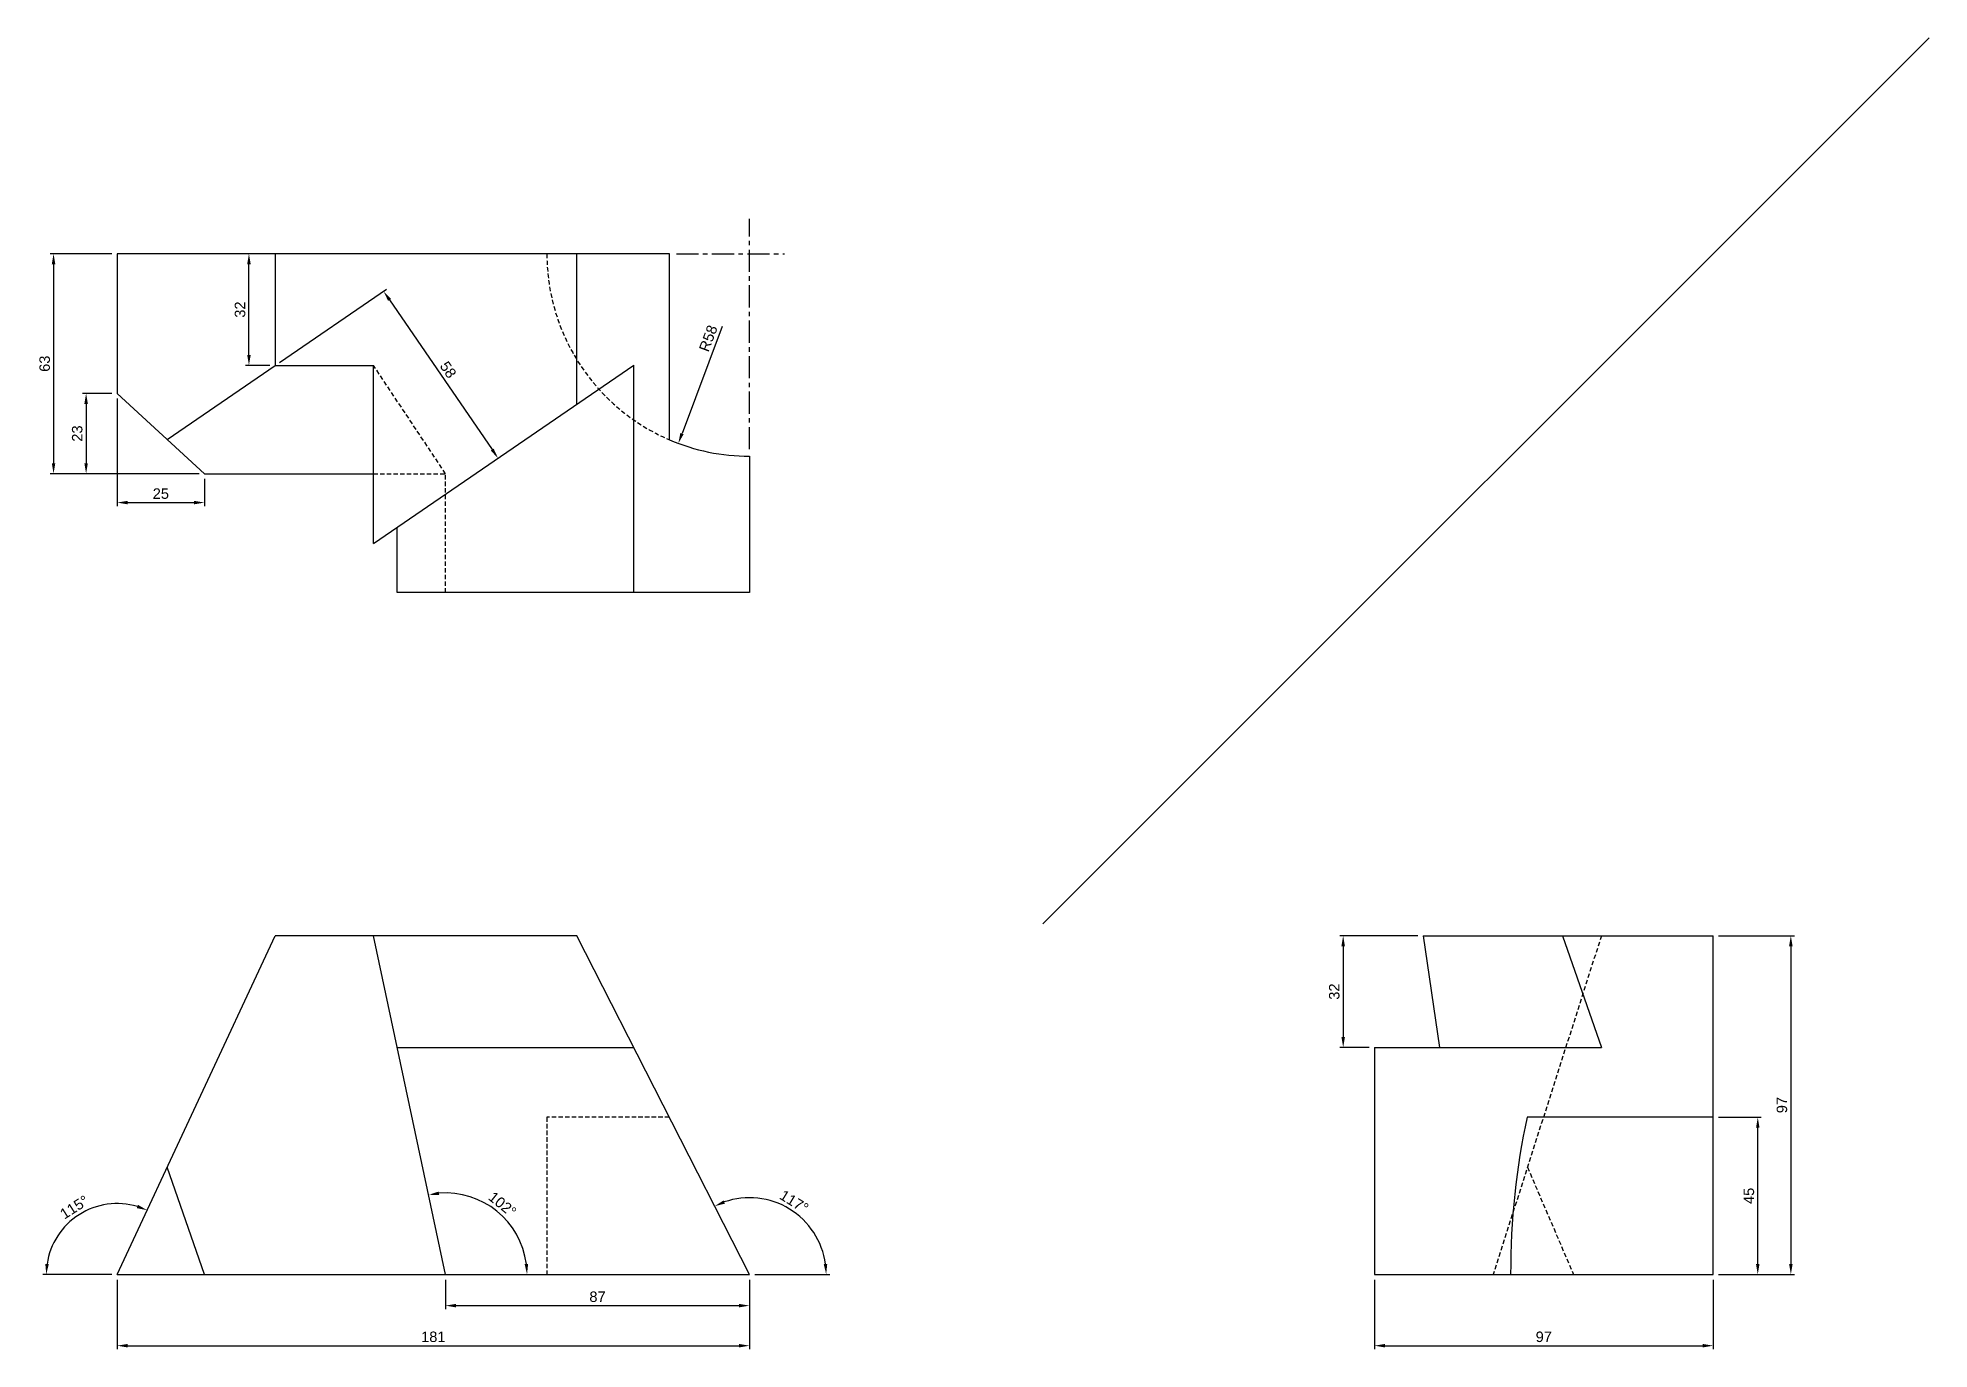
# Model space of a CAD drawing. Header units: millimetres. Extents: x 47 to 588, y 44 to 419.
import ezdxf

# ---------------------------------------------------------------- set-up
doc = ezdxf.new("R2010")
doc.units = ezdxf.units.MM
doc.header["$LTSCALE"] = 0.2
doc.linetypes.add('CENTER', pattern=[50.8, 31.75, -6.35, 6.35, -6.35])
doc.linetypes.add('HIDDEN', pattern=[9.525, 6.35, -3.175])
for name, color, linetype in [('center', 3, 'CENTER'), ('dim', 1, 'Continuous'), ('hidden', 2, 'HIDDEN'), ('model', 7, 'Continuous'), ('mview', 4, 'Continuous')]:
    doc.layers.add(name, color=color, linetype=linetype)
doc.styles.get("Standard").update_dxf_attribs({"font": 'arial.ttf'})
doc.dimstyles.new('ISO-25', dxfattribs={"dimtxt": 3, "dimasz": 3, "dimexe": 1, "dimexo": 1.5, "dimgap": 1, "dimtad": 1, "dimtoh": 1, "dimtxsty": 'Standard', "dimcen": 0, "dimadec": 0, "dimazin": 0, "dimtfac": 1, "dimtmove": 0, "dimatfit": 3, "dimfxl": 1, "dimarcsym": 0})

# ---------------------------------------------------------------- blocks, each defined once
blk = doc.blocks.new('*D1')
at = {"layer": 'Defpoints', "color": 0, "transparency": 16777216}
for p in [(69.52, 357.29), (51.3, 294.29), (94.52, 294.29)]:
    blk.add_point(p, dxfattribs=at)
at = {"layer": 'dim', "color": 0, "lineweight": -2, "transparency": 16777216}
for p, q in [((68.02, 357.29), (50.3, 357.29)), ((51.3, 354.29), (51.3, 297.29)), ((93.02, 294.29), (50.3, 294.29))]:
    blk.add_line(p, q, dxfattribs=at)
at = {"layer": 'dim', "color": 0, "transparency": 16777216}
for points in [[(50.8, 354.29), (51.8, 354.29), (51.3, 357.29)], [(50.8, 297.29), (51.8, 297.29), (51.3, 294.29)]]:
    blk.add_solid(points, dxfattribs=at)
at = {"layer": 'dim', "color": 0, "transparency": 16777216, "insert": (48.77, 325.79), "char_height": 3, "attachment_point": 5, "rotation": 90}
blk.add_mtext('63', dxfattribs=at)
blk = doc.blocks.new('*D2')
at = {"layer": 'Defpoints', "color": 0, "transparency": 16777216}
for p in [(69.52, 317.29), (60.62, 294.29), (94.52, 294.29)]:
    blk.add_point(p, dxfattribs=at)
at = {"layer": 'dim', "color": 0, "lineweight": -2, "transparency": 16777216}
for p, q in [((68.02, 317.29), (59.62, 317.29)), ((60.62, 314.29), (60.62, 297.29)), ((93.02, 294.29), (59.62, 294.29))]:
    blk.add_line(p, q, dxfattribs=at)
at = {"layer": 'dim', "color": 0, "transparency": 16777216}
for points in [[(60.12, 314.29), (61.12, 314.29), (60.62, 317.29)], [(60.12, 297.29), (61.12, 297.29), (60.62, 294.29)]]:
    blk.add_solid(points, dxfattribs=at)
at = {"layer": 'dim', "color": 0, "transparency": 16777216, "insert": (58.09, 305.79), "char_height": 3, "attachment_point": 5, "rotation": 90}
blk.add_mtext('23', dxfattribs=at)
blk = doc.blocks.new('*D3')
at = {"layer": 'Defpoints', "color": 0, "transparency": 16777216}
for p in [(69.52, 317.29), (94.52, 294.29), (94.52, 286.03)]:
    blk.add_point(p, dxfattribs=at)
at = {"layer": 'dim', "color": 0, "lineweight": -2, "transparency": 16777216}
for p, q in [((69.52, 315.79), (69.52, 285.03)), ((94.52, 292.79), (94.52, 285.03)), ((72.52, 286.03), (91.52, 286.03))]:
    blk.add_line(p, q, dxfattribs=at)
at = {"layer": 'dim', "color": 0, "transparency": 16777216}
for points in [[(72.52, 286.53), (72.52, 285.53), (69.52, 286.03)], [(91.52, 286.53), (91.52, 285.53), (94.52, 286.03)]]:
    blk.add_solid(points, dxfattribs=at)
at = {"layer": 'dim', "color": 0, "transparency": 16777216, "insert": (82.02, 288.57), "char_height": 3, "attachment_point": 5}
blk.add_mtext('25', dxfattribs=at)
blk = doc.blocks.new('*D4')
at = {"layer": 'Defpoints', "color": 0, "transparency": 16777216}
for p in [(107.24, 357.29), (114.75, 357.29), (114.75, 325.29)]:
    blk.add_point(p, dxfattribs=at)
at = {"layer": 'dim', "color": 0, "lineweight": -2, "transparency": 16777216}
for p, q in [((107.24, 328.29), (107.24, 354.29)), ((113.25, 325.29), (106.24, 325.29))]:
    blk.add_line(p, q, dxfattribs=at)
at = {"layer": 'dim', "color": 0, "transparency": 16777216}
for points in [[(106.74, 354.29), (107.74, 354.29), (107.24, 357.29)], [(106.74, 328.29), (107.74, 328.29), (107.24, 325.29)]]:
    blk.add_solid(points, dxfattribs=at)
at = {"layer": 'dim', "color": 0, "transparency": 16777216, "insert": (104.7, 341.29), "char_height": 3, "attachment_point": 5, "rotation": 90}
blk.add_mtext('32', dxfattribs=at)
blk = doc.blocks.new('*D5')
at = {"layer": 'Defpoints', "color": 0, "transparency": 16777216}
for p in [(250.52, 357.29), (230.16, 302.99)]:
    blk.add_point(p, dxfattribs=at)
at = {"layer": 'dim', "color": 0, "lineweight": -2, "transparency": 16777216}
blk.add_line((242.71, 336.45), (231.21, 305.79), dxfattribs=at)
at = {"layer": 'dim', "color": 0, "transparency": 16777216}
blk.add_solid([(230.74, 305.97), (231.68, 305.62), (230.16, 302.99)], dxfattribs=at)
at = {"layer": 'dim', "color": 0, "transparency": 16777216, "insert": (238.73, 333.05), "char_height": 3, "attachment_point": 5, "rotation": 69.4417}
blk.add_mtext('R58', dxfattribs=at)
blk = doc.blocks.new('*D6')
at = {"layer": 'Defpoints', "color": 0, "transparency": 16777216}
for p in [(69.52, 64.99), (250.52, 64.99), (250.52, 44.59)]:
    blk.add_point(p, dxfattribs=at)
at = {"layer": 'dim', "color": 0, "lineweight": -2, "transparency": 16777216}
for p, q in [((69.52, 63.49), (69.52, 43.59)), ((250.52, 63.49), (250.52, 43.59)), ((72.52, 44.59), (247.52, 44.59))]:
    blk.add_line(p, q, dxfattribs=at)
at = {"layer": 'dim', "color": 0, "transparency": 16777216}
for points in [[(72.52, 45.09), (72.52, 44.09), (69.52, 44.59)], [(247.52, 45.09), (247.52, 44.09), (250.52, 44.59)]]:
    blk.add_solid(points, dxfattribs=at)
at = {"layer": 'dim', "color": 0, "transparency": 16777216, "insert": (160.02, 47.12), "char_height": 3, "attachment_point": 5}
blk.add_mtext('181', dxfattribs=at)
blk = doc.blocks.new('*D7')
at = {"layer": 'Defpoints', "color": 0, "transparency": 16777216}
for p in [(163.52, 64.99), (250.52, 64.99), (250.52, 56.06)]:
    blk.add_point(p, dxfattribs=at)
at = {"layer": 'dim', "color": 0, "lineweight": -2, "transparency": 16777216}
for p, q in [((163.52, 63.49), (163.52, 55.06)), ((250.52, 63.49), (250.52, 55.06)), ((166.52, 56.06), (247.52, 56.06))]:
    blk.add_line(p, q, dxfattribs=at)
at = {"layer": 'dim', "color": 0, "transparency": 16777216}
for points in [[(166.52, 56.56), (166.52, 55.56), (163.52, 56.06)], [(247.52, 56.56), (247.52, 55.56), (250.52, 56.06)]]:
    blk.add_solid(points, dxfattribs=at)
at = {"layer": 'dim', "color": 0, "transparency": 16777216, "insert": (207.02, 58.59), "char_height": 3, "attachment_point": 5}
blk.add_mtext('87', dxfattribs=at)
blk = doc.blocks.new('*D8')
at = {"layer": 'Defpoints', "color": 0, "transparency": 16777216}
for p in [(429.41, 64.99), (526.41, 64.99), (526.41, 44.59)]:
    blk.add_point(p, dxfattribs=at)
at = {"layer": 'dim', "color": 0, "lineweight": -2, "transparency": 16777216}
for p, q in [((429.41, 63.49), (429.41, 43.59)), ((526.41, 63.49), (526.41, 43.59)), ((432.41, 44.59), (523.41, 44.59))]:
    blk.add_line(p, q, dxfattribs=at)
at = {"layer": 'dim', "color": 0, "transparency": 16777216}
for points in [[(432.41, 45.09), (432.41, 44.09), (429.41, 44.59)], [(523.41, 45.09), (523.41, 44.09), (526.41, 44.59)]]:
    blk.add_solid(points, dxfattribs=at)
at = {"layer": 'dim', "color": 0, "transparency": 16777216, "insert": (477.91, 47.12), "char_height": 3, "attachment_point": 5}
blk.add_mtext('97', dxfattribs=at)
blk = doc.blocks.new('*D9')
at = {"layer": 'Defpoints', "color": 0, "transparency": 16777216}
for p in [(526.41, 109.99), (539.16, 109.99), (526.41, 64.99)]:
    blk.add_point(p, dxfattribs=at)
at = {"layer": 'dim', "color": 0, "lineweight": -2, "transparency": 16777216}
for p, q in [((527.91, 109.99), (540.16, 109.99)), ((539.16, 67.99), (539.16, 106.99)), ((527.91, 64.99), (540.16, 64.99))]:
    blk.add_line(p, q, dxfattribs=at)
at = {"layer": 'dim', "color": 0, "transparency": 16777216}
for points in [[(538.66, 106.99), (539.66, 106.99), (539.16, 109.99)], [(538.66, 67.99), (539.66, 67.99), (539.16, 64.99)]]:
    blk.add_solid(points, dxfattribs=at)
at = {"layer": 'dim', "color": 0, "transparency": 16777216, "insert": (536.63, 87.49), "char_height": 3, "attachment_point": 5, "rotation": 90}
blk.add_mtext('45', dxfattribs=at)
blk = doc.blocks.new('*D10')
at = {"layer": 'Defpoints', "color": 0, "transparency": 16777216}
for p in [(526.41, 161.99), (526.41, 64.99), (548.63, 64.99)]:
    blk.add_point(p, dxfattribs=at)
at = {"layer": 'dim', "color": 0, "lineweight": -2, "transparency": 16777216}
for p, q in [((527.91, 161.99), (549.63, 161.99)), ((548.63, 158.99), (548.63, 67.99)), ((527.91, 64.99), (549.63, 64.99))]:
    blk.add_line(p, q, dxfattribs=at)
at = {"layer": 'dim', "color": 0, "transparency": 16777216}
for points in [[(548.13, 158.99), (549.13, 158.99), (548.63, 161.99)], [(548.13, 67.99), (549.13, 67.99), (548.63, 64.99)]]:
    blk.add_solid(points, dxfattribs=at)
at = {"layer": 'dim', "color": 0, "transparency": 16777216, "insert": (546.09, 113.49), "char_height": 3, "attachment_point": 5, "rotation": 90}
blk.add_mtext('97', dxfattribs=at)
blk = doc.blocks.new('*D11')
at = {"layer": 'Defpoints', "color": 0, "transparency": 16777216}
for p in [(443.38, 161.99), (420.48, 129.99), (429.41, 129.99)]:
    blk.add_point(p, dxfattribs=at)
at = {"layer": 'dim', "color": 0, "lineweight": -2, "transparency": 16777216}
for p, q in [((441.88, 161.99), (419.48, 161.99)), ((420.48, 158.99), (420.48, 132.99)), ((427.91, 129.99), (419.48, 129.99))]:
    blk.add_line(p, q, dxfattribs=at)
at = {"layer": 'dim', "color": 0, "transparency": 16777216}
for points in [[(419.98, 158.99), (420.98, 158.99), (420.48, 161.99)], [(419.98, 132.99), (420.98, 132.99), (420.48, 129.99)]]:
    blk.add_solid(points, dxfattribs=at)
at = {"layer": 'dim', "color": 0, "transparency": 16777216, "insert": (417.94, 145.99), "char_height": 3, "attachment_point": 5, "rotation": 90}
blk.add_mtext('32', dxfattribs=at)
blk = doc.blocks.new('*D12')
at = {"layer": 'Defpoints', "color": 0, "transparency": 16777216}
for p in [(114.75, 325.29), (217.4, 325.33), (178.57, 298.71)]:
    blk.add_point(p, dxfattribs=at)
at = {"layer": 'dim', "color": 0, "lineweight": -2, "transparency": 16777216}
for p, q in [((115.99, 326.14), (146.6, 347.12)), ((147.47, 344.08), (176.87, 301.19))]:
    blk.add_line(p, q, dxfattribs=at)
at = {"layer": 'dim', "color": 0, "transparency": 16777216}
for points in [[(147.89, 344.36), (147.06, 343.8), (145.78, 346.55)], [(177.28, 301.47), (176.46, 300.9), (178.57, 298.71)]]:
    blk.add_solid(points, dxfattribs=at)
at = {"layer": 'dim', "color": 0, "transparency": 16777216, "insert": (164.26, 324.06), "char_height": 3, "attachment_point": 5, "rotation": 304.4251}
blk.add_mtext('58', dxfattribs=at)
blk = doc.blocks.new('*D13')
at = {"layer": 'Defpoints', "color": 0, "transparency": 16777216}
for p in [(114.75, 161.99), (64.84, 84.74), (69.52, 64.99), (69.52, 64.99), (250.52, 64.99)]:
    blk.add_point(p, dxfattribs=at)
at = {"layer": 'dim', "color": 0, "lineweight": -2, "transparency": 16777216}
blk.add_line((68.02, 64.99), (48.22, 64.99), dxfattribs=at)
blk.add_arc((69.52, 64.99), 20.3, 73.4732, 171.5268, dxfattribs=at)
at = {"layer": 'dim', "color": 0, "transparency": 16777216}
for points in [[(75.48, 84.92), (75.12, 83.98), (78.1, 83.39)], [(49.94, 67.94), (48.94, 68.01), (49.22, 64.99)]]:
    blk.add_solid(points, dxfattribs=at)
at = {"layer": 'dim', "color": 0, "transparency": 16777216, "insert": (57.25, 84.24), "char_height": 3, "attachment_point": 5, "rotation": 32.5}
blk.add_mtext('115°', dxfattribs=at)
blk = doc.blocks.new('*D14')
at = {"layer": 'Defpoints', "color": 0, "transparency": 16777216}
for p in [(142.9, 161.99), (182.86, 78.03), (69.52, 64.99), (163.52, 64.99), (250.52, 64.99)]:
    blk.add_point(p, dxfattribs=at)
at = {"layer": 'dim', "color": 0, "lineweight": -2, "transparency": 16777216}
blk.add_arc((163.52, 64.99), 23.33, 7.3728, 94.6272, dxfattribs=at)
at = {"layer": 'dim', "color": 0, "transparency": 16777216}
for points in [[(161.71, 87.74), (161.57, 88.73), (158.67, 87.81)], [(187.16, 68.01), (186.16, 67.95), (186.85, 64.99)]]:
    blk.add_solid(points, dxfattribs=at)
at = {"layer": 'dim', "color": 0, "transparency": 16777216, "insert": (179.8, 85.08), "char_height": 3, "attachment_point": 5, "rotation": 321}
blk.add_mtext('102°', dxfattribs=at)
blk = doc.blocks.new('*D15')
at = {"layer": 'Defpoints', "color": 0, "transparency": 16777216}
for p in [(201.1, 161.99), (267.59, 78.81), (69.52, 64.99), (250.52, 64.99), (250.52, 64.99)]:
    blk.add_point(p, dxfattribs=at)
at = {"layer": 'dim', "color": 0, "lineweight": -2, "transparency": 16777216}
blk.add_line((252.02, 64.99), (273.49, 64.99), dxfattribs=at)
blk.add_arc((250.52, 64.99), 21.97, 7.8312, 109.1688, dxfattribs=at)
at = {"layer": 'dim', "color": 0, "transparency": 16777216}
for points in [[(243.51, 85.27), (243.11, 86.19), (240.55, 84.56)], [(272.78, 68.01), (271.79, 67.94), (272.49, 64.99)]]:
    blk.add_solid(points, dxfattribs=at)
at = {"layer": 'dim', "color": 0, "transparency": 16777216, "insert": (263.31, 85.85), "char_height": 3, "attachment_point": 5, "rotation": 328.5}
blk.add_mtext('117°', dxfattribs=at)

msp = doc.modelspace()

# ---------------------------------------------------------------- linework, layer by layer
at = {"layer": 'center'}
for p, q in [((250.523, 301.291), (250.523, 367.291)), ((229.594, 357.291), (260.523, 357.291))]:
    msp.add_line(p, q, dxfattribs=at)
at = {"layer": 'hidden'}
for p, q in [((163.523, 294.291), (142.905, 325.291)), ((142.905, 294.291), (163.523, 294.291)), ((163.523, 260.291), (163.523, 294.291)), ((494.406, 161.985), (463.406, 64.985)), ((227.594, 109.985), (192.523, 109.985)), ((192.523, 109.985), (192.523, 64.985)), ((473.225, 95.71), (486.406, 64.985))]:
    msp.add_line(p, q, dxfattribs=at)
msp.add_arc((250.523, 357.291), 58, 180, 246.71398, dxfattribs=at)
at = {"layer": 'model'}
for p, q in [((227.594, 357.291), (69.523, 357.291)), ((69.523, 357.291), (69.523, 317.291)), ((114.755, 357.291), (114.755, 325.291)), ((201.099, 314.154), (201.099, 357.291)), ((227.594, 304.016), (227.594, 357.291)), ((83.85, 304.11), (114.755, 325.291)), ((114.755, 325.291), (142.905, 325.291)), ((142.905, 274.27), (217.404, 325.328)), ((142.905, 274.27), (142.905, 325.291)), ((217.404, 260.291), (217.404, 325.328)), ((69.523, 317.291), (94.523, 294.291)), ((250.523, 299.291), (250.523, 260.291)), ((94.523, 294.291), (142.905, 294.291)), ((149.707, 260.291), (149.707, 278.932)), ((250.523, 260.291), (149.707, 260.291)), ((69.523, 64.985), (114.755, 161.985)), ((201.099, 161.985), (114.755, 161.985)), ((163.523, 64.985), (142.905, 161.985)), ((250.523, 64.985), (201.099, 161.985)), ((443.384, 161.985), (526.406, 161.985)), ((443.384, 161.985), (448.046, 129.985)), ((483.268, 161.985), (494.443, 129.985)), ((526.406, 64.985), (526.406, 161.985)), ((149.707, 129.985), (217.404, 129.985)), ((429.406, 129.985), (429.406, 64.985)), ((429.406, 129.985), (494.443, 129.985)), ((526.406, 109.985), (473.13, 109.985)), ((94.523, 64.985), (83.85, 95.71)), ((69.523, 64.985), (250.523, 64.985)), ((429.406, 64.985), (526.406, 64.985))]:
    msp.add_line(p, q, dxfattribs=at)
msp.add_arc((250.523, 357.291), 58, 246.71398, 270, dxfattribs=at)
msp.add_ellipse((526.406, 64.985), major_axis=(0, 113.831), ratio=0.5095254, start_param=1.1643785, end_param=1.5707963, dxfattribs=at)
at = {"layer": 'mview'}
msp.add_line((334.536, 165.421), (588.229, 419.114), dxfattribs=at)

# ---------------------------------------------------------------- dimensions: what is measured, and where the dimension line sits
at = {"layer": 'dim'}
for base, p1, p2, picture, middle in [((51.304, 294.291), (69.523, 357.291), (94.523, 294.291), '*D1', (48.771, 325.791)), ((60.622, 294.291), (69.523, 317.291), (94.523, 294.291), '*D2', (58.089, 305.791)), ((420.477, 129.985), (443.384, 161.985), (429.406, 129.985), '*D11', (417.945, 145.985)), ((548.626, 64.985), (526.406, 161.985), (526.406, 64.985), '*D10', (546.094, 113.485)), ((539.16, 109.985), (526.406, 64.985), (526.406, 109.985), '*D9', (536.635, 87.485))]:
    dim = msp.add_linear_dim(base=base, p1=p1, p2=p2, angle=90, dimstyle='ISO-25', dxfattribs=at)
    dim.commit()
    dim.dimension.update_dxf_attribs({"geometry": picture, "text_midpoint": middle})
for base, p2, angle, picture, middle in [((107.237, 357.291), (114.755, 357.291), 90, '*D4', (104.704, 341.291)), ((178.567, 298.711), (217.404, 325.328), 124.4251, '*D12', (164.26, 324.063))]:
    dim = msp.add_linear_dim(base=base, p1=(114.755, 325.291), p2=p2, angle=angle, dimstyle='ISO-25', override={"dimse2": 1}, dxfattribs=at)
    dim.commit()
    dim.dimension.update_dxf_attribs({"geometry": picture, "text_midpoint": middle})
dim = msp.add_radius_dim(center=(250.523, 357.291), mpoint=(230.156, 302.985), dimstyle='ISO-25', dxfattribs=at)
dim.commit()
dim.dimension.update_dxf_attribs({"geometry": '*D5', "text_midpoint": (241.097, 332.159), "dimtype": 164})
for base, p1, p2, picture, middle in [((94.523, 286.035), (69.523, 317.291), (94.523, 294.291), '*D3', (82.023, 288.566)), ((250.523, 44.592), (69.523, 64.985), (250.523, 64.985), '*D6', (160.023, 47.124)), ((250.523, 56.055), (163.523, 64.985), (250.523, 64.985), '*D7', (207.023, 58.587)), ((526.406, 44.592), (429.406, 64.985), (526.406, 64.985), '*D8', (477.906, 47.124))]:
    dim = msp.add_linear_dim(base=base, p1=p1, p2=p2, dimstyle='ISO-25', dxfattribs=at)
    dim.commit()
    dim.dimension.update_dxf_attribs({"geometry": picture, "text_midpoint": middle})
for base, line1, line2, picture, middle in [((64.84, 84.742), ((69.523, 64.985), (250.523, 64.985)), ((69.523, 64.985), (114.755, 161.985)), '*D13', (57.253, 84.245)), ((182.864, 78.031), ((163.523, 64.985), (142.905, 161.985)), ((69.523, 64.985), (250.523, 64.985)), '*D14', (179.798, 85.083)), ((267.594, 78.809), ((69.523, 64.985), (250.523, 64.985)), ((250.523, 64.985), (201.099, 161.985)), '*D15', (263.31, 85.851))]:
    dim = msp.add_angular_dim_2l(base=base, line1=line1, line2=line2, dimstyle='ISO-25', dxfattribs=at)
    dim.commit()
    dim.dimension.update_dxf_attribs({"geometry": picture, "text_midpoint": middle})

doc.saveas('drawing.dxf')
